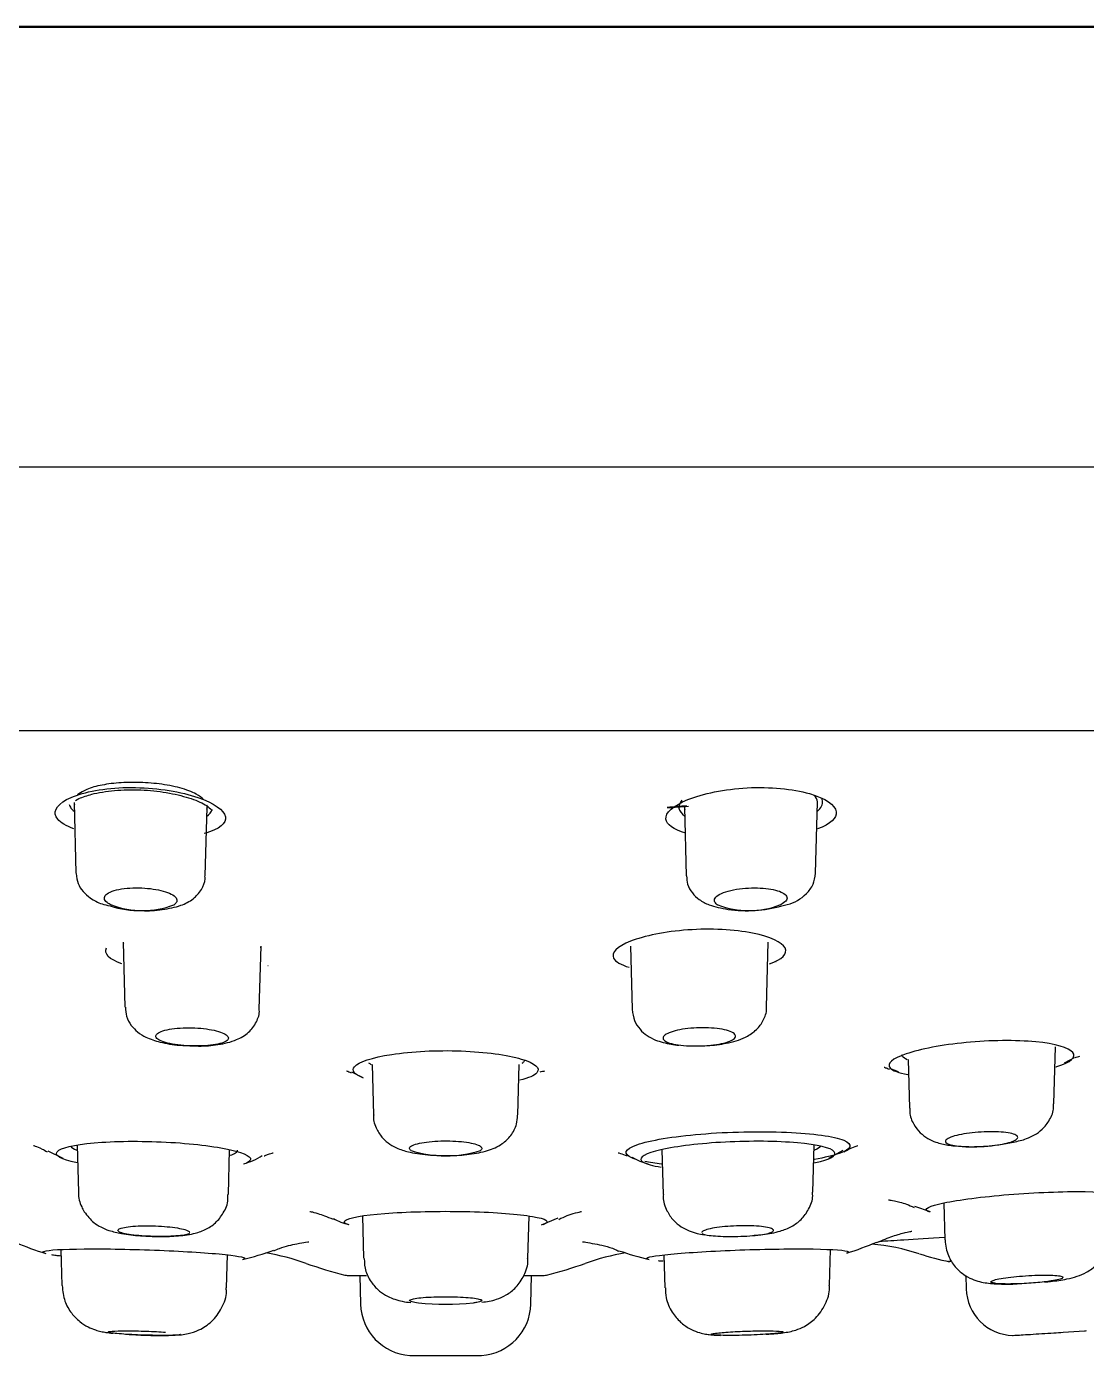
# Model space of a CAD drawing. Header units: millimetres. Extents: x -60 to 7633, y -2614 to 2146.
# Drawn here: x 874.97 to 897.12, y 1796 to 1823.77 of the extents above; entities that cross this region are included whole.
import ezdxf

# ---------------------------------------------------------------- set-up
doc = ezdxf.new("R2010")
doc.units = ezdxf.units.MM
doc.layers.get('0').update_dxf_attribs({"color": 250})

msp = doc.modelspace()

# ---------------------------------------------------------------- linework, layer by layer
at = {"linetype": 'Continuous'}
for p, q in [((806.231, 1823.751), (961.231, 1823.751)), ((961.031, 1823.766), (806.431, 1823.766)), ((804.731, 1814.566), (962.731, 1814.566)), ((818.131, 1809.058), (949.331, 1809.058)), ((875.994, 1807.6), (876.062, 1807.638)), ((875.963, 1807.557), (876.002, 1806.076)), ((875.964, 1807.539), (875.97, 1807.516)), ((878.707, 1806.021), (878.744, 1807.456)), ((878.738, 1807.414), (878.757, 1807.485)), ((888.719, 1807.457), (888.756, 1806.02)), ((888.719, 1807.436), (888.726, 1807.41)), ((891.461, 1806.077), (891.499, 1807.559)), ((876.99, 1804.64), (877.026, 1803.28)), ((876.99, 1804.627), (876.995, 1804.61)), ((879.836, 1803.238), (879.871, 1804.554)), ((879.865, 1804.52), (879.87, 1804.54)), ((887.592, 1804.554), (887.627, 1803.237)), ((887.593, 1804.54), (887.597, 1804.523)), ((890.437, 1803.281), (890.473, 1804.64)), ((896.443, 1801.262), (896.474, 1802.451)), ((882.194, 1802.084), (882.221, 1801.027)), ((885.241, 1801.027), (885.269, 1802.085)), ((893.396, 1802.185), (893.423, 1801.171)), ((896.661, 1802.119), (896.873, 1802.231)), ((881.761, 1801.926), (882.008, 1801.806)), ((893.008, 1802.003), (893.188, 1801.936)), ((893.423, 1801.171), (893.423, 1801.17)), ((876.03, 1800.395), (876.056, 1799.413)), ((891.407, 1799.413), (891.433, 1800.395)), ((875.413, 1800.278), (875.726, 1800.125)), ((879.19, 1799.366), (879.214, 1800.299)), ((888.249, 1800.299), (888.273, 1799.366)), ((891.736, 1800.125), (892.039, 1800.295)), ((893.529, 1799.122), (893.856, 1799.009)), ((894.145, 1799.186), (894.165, 1798.421)), ((881.99, 1798.918), (882.013, 1798.033)), ((885.45, 1798.033), (885.473, 1798.916)), ((885.735, 1798.735), (886.082, 1798.877)), ((875.689, 1798.216), (875.708, 1797.467)), ((891.754, 1797.467), (891.774, 1798.215)), ((879.153, 1797.419), (879.171, 1798.104)), ((888.292, 1798.103), (888.31, 1797.419)), ((881.672, 1797.676), (882.073, 1797.676)), ((881.937, 1797.676), (881.952, 1797.073)), ((885.376, 1797.676), (885.79, 1797.676)), ((885.51, 1797.073), (885.526, 1797.676)), ((894.603, 1797.671), (894.61, 1797.395)), ((879.153, 1797.419), (879.153, 1797.419)), ((891.754, 1797.467), (891.754, 1797.467)), ((896.635, 1796.488), (897.082, 1796.518)), ((897.082, 1796.518), (897.082, 1796.518)), ((882.981, 1796.004), (884.482, 1796.004))]:
    msp.add_line(p, q, dxfattribs=at)
for centre, radius, start, end in [((877.36, 1807.45), 2.153, 252.6703, 270.5629), ((877.396, 1807.178), 1.879, 249.7515, 290.2485), ((890.067, 1807.177), 1.879, 249.7501, 290.2499), ((890.021, 1808.031), 2.736, 261.8921, 285.5652), ((878.455, 1810.455), 6.43, 255.419, 255.4338), ((878.728, 1810.317), 6.299, 281.7779, 281.8556), ((888.734, 1810.422), 6.404, 258.4479, 258.4604), ((889.013, 1810.354), 6.329, 284.7888, 284.8651), ((894.509, 1811.713), 9.778, 284.0659, 284.6845), ((883.893, 1811.046), 9.295, 281.2388, 281.8697), ((894.731, 1804.269), 3.906, 264.6981, 282.8205), ((879.241, 1801.148), 1.169, 283.1241, 304.1157), ((883.731, 1802.572), 2.399, 252.4319, 287.5681), ((888.304, 1801.256), 1.299, 238.6077, 254.4341), ((881.971, 1799.914), 1.204, 240.7781, 257.2517), ((877.652, 1805.383), 7.6, 247.5041, 252.5376), ((877.652, 1805.383), 7.6, 283.9366, 289.1257), ((879.137, 1793.216), 5, 70.4058, 80.3738), ((888.326, 1793.216), 5, 99.6262, 109.5942), ((889.811, 1805.383), 7.6, 251.1304, 256.0779), ((889.811, 1805.383), 7.6, 287.6216, 292.6872), ((892.248, 1793.844), 4.5, 72.1319, 85.0574), ((883.731, 1806.123), 8.7, 250.4058, 255.9815), ((883.731, 1806.123), 8.7, 284.0185, 289.5942), ((895.891, 1805.383), 7.6, 252.7008, 257.6095), ((881.672, 1797.876), 0.2, 255.9815, 270), ((885.79, 1797.876), 0.2, 270, 284.0185), ((895.61, 1797.421), 1, 181.4298, 268.3901), ((883.052, 1797.102), 1.1, 181.5, 266.2847), ((883.731, 1802.938), 5.866, 264.4156, 275.5844), ((884.411, 1797.102), 1.1, 273.7153, 358.5), ((882.212, 2005.49), 209.5, 274.06968, 274.08127)]:
    msp.add_arc(centre, radius, start, end, dxfattribs=at)
for points, knots in [([(875.808, 1807.615), (876.04, 1807.74), (876.439, 1807.836), (877.357, 1807.887), (877.867, 1807.84), (878.671, 1807.643), (878.958, 1807.501), (879.187, 1807.223), (879.125, 1807.086), (878.836, 1806.954), (878.764, 1806.929), (878.681, 1806.906)], [0, 0, 0, 0, 0.125, 0.125, 0.25, 0.25, 0.375, 0.375, 0.5, 0.5, 0.5329119, 0.5329119, 0.5329119, 0.5329119]), ([(878.672, 1807.617), (878.634, 1807.657), (878.582, 1807.695), (878.516, 1807.731), (878.426, 1807.779), (878.309, 1807.824), (878.174, 1807.86), (878.045, 1807.895), (877.897, 1807.924), (877.742, 1807.943), (877.594, 1807.962), (877.436, 1807.973), (877.282, 1807.975), (877.133, 1807.978), (876.982, 1807.973), (876.844, 1807.96), (876.706, 1807.947), (876.576, 1807.927), (876.463, 1807.901), (876.349, 1807.874), (876.249, 1807.84), (876.172, 1807.801), (876.117, 1807.774), (876.072, 1807.744), (876.038, 1807.713)], [0.286406, 0.286406, 0.286406, 0.286406, 0.3283672, 0.3283672, 0.3283672, 0.3856363, 0.3856363, 0.3856363, 0.4402309, 0.4402309, 0.4402309, 0.4920654, 0.4920654, 0.4920654, 0.5421294, 0.5421294, 0.5421294, 0.5918714, 0.5918714, 0.5918714, 0.6427055, 0.6427055, 0.6427055, 0.6788507, 0.6788507, 0.6788507, 0.6788507]), ([(888.792, 1807.615), (889.103, 1807.74), (889.558, 1807.836), (890.506, 1807.887), (890.989, 1807.84), (891.674, 1807.643), (891.872, 1807.501), (891.911, 1807.233), (891.772, 1807.105), (891.505, 1807.004)], [0, 0, 0, 0, 0.125, 0.125, 0.25, 0.25, 0.375, 0.375, 0.4911394, 0.4911394, 0.4911394, 0.4911394]), ([(875.958, 1807.005), (875.799, 1807.065), (875.683, 1807.134), (875.512, 1807.34), (875.576, 1807.489), (875.808, 1807.615)], [0.8061492, 0.8061492, 0.8061492, 0.8061492, 0.875, 0.875, 1, 1, 1, 1]), ([(876.062, 1807.638), (876.153, 1807.673), (876.337, 1807.74), (876.8, 1807.818), (877.355, 1807.829), (877.909, 1807.772), (878.388, 1807.655), (878.719, 1807.52), (878.839, 1807.397), (878.854, 1807.399), (878.856, 1807.401)], [0, 0, 0, 0, 0.101016, 0.2304106, 0.3592241, 0.4853265, 0.6141451, 0.7490748, 0.8608757, 0.9133717, 0.9133717, 0.9133717, 0.9133717]), ([(888.747, 1806.916), (888.493, 1806.992), (888.347, 1807.095), (888.318, 1807.34), (888.482, 1807.489), (888.792, 1807.615)], [0.7690411, 0.7690411, 0.7690411, 0.7690411, 0.875, 0.875, 1, 1, 1, 1]), ([(888.666, 1807.604), (888.621, 1807.548), (888.601, 1807.493), (888.614, 1807.378), (888.654, 1807.321), (888.726, 1807.27)], [0.0723504, 0.0723504, 0.0723504, 0.0723504, 0.125, 0.125, 0.184183, 0.184183, 0.184183, 0.184183]), ([(891.499, 1807.559), (891.5, 1807.562), (891.5, 1807.566), (891.499, 1807.569), (891.498, 1807.618), (891.474, 1807.665), (891.428, 1807.709)], [0.26639916, 0.26639916, 0.26639916, 0.26639916, 0.26985359, 0.26985359, 0.26985359, 0.32007994, 0.32007994, 0.32007994, 0.32007994]), ([(891.493, 1807.367), (891.579, 1807.438), (891.619, 1807.515), (891.605, 1807.609), (891.6, 1807.627), (891.592, 1807.644)], [0.55185479, 0.55185479, 0.55185479, 0.55185479, 0.625, 0.625, 0.64163425, 0.64163425, 0.64163425, 0.64163425]), ([(875.86, 1807.517), (875.867, 1807.491), (875.88, 1807.465), (875.916, 1807.416), (875.938, 1807.394), (875.964, 1807.372)], [0.09976475, 0.09976475, 0.09976475, 0.09976475, 0.125, 0.125, 0.14738645, 0.14738645, 0.14738645, 0.14738645]), ([(876.008, 1806.073), (876.016, 1805.995), (876.031, 1805.863), (876.151, 1805.683), (876.32, 1805.54), (876.504, 1805.442), (876.655, 1805.409), (876.719, 1805.395)], [0, 0, 0, 0, 0.186758, 0.37111, 0.56687, 0.844458, 1, 1, 1, 1]), ([(877.381, 1805.298), (877.382, 1805.298), (877.517, 1805.286), (877.83, 1805.314), (878.178, 1805.387), (878.449, 1805.52), (878.627, 1805.715), (878.711, 1805.905), (878.7, 1805.997), (878.697, 1806.018)], [0, 0, 0, 0, 0.000727, 0.229545, 0.472576, 0.670273, 0.827228, 0.965875, 1, 1, 1, 1]), ([(888.765, 1806.02), (888.768, 1805.956), (888.776, 1805.833), (888.882, 1805.656), (889.039, 1805.511), (889.278, 1805.389), (889.485, 1805.348), (889.636, 1805.322)], [0, 0, 0, 0, 0.13297, 0.297608, 0.461401, 0.668252, 1, 1, 1, 1]), ([(890.756, 1805.395), (890.798, 1805.404), (890.996, 1805.448), (891.22, 1805.572), (891.425, 1805.837), (891.448, 1805.99), (891.46, 1806.076)], [0, 0, 0, 0, 0.105453, 0.566051, 0.791475, 1, 1, 1, 1]), ([(876.746, 1805.414), (876.708, 1805.432), (876.677, 1805.45), (876.653, 1805.469), (876.62, 1805.495), (876.601, 1805.523), (876.598, 1805.55), (876.594, 1805.578), (876.606, 1805.605), (876.634, 1805.631), (876.661, 1805.656), (876.704, 1805.68), (876.76, 1805.701), (876.814, 1805.72), (876.882, 1805.737), (876.957, 1805.749), (877.029, 1805.76), (877.11, 1805.768), (877.194, 1805.771), (877.274, 1805.774), (877.358, 1805.772), (877.44, 1805.767), (877.52, 1805.761), (877.6, 1805.752), (877.673, 1805.739), (877.747, 1805.726), (877.816, 1805.709), (877.875, 1805.69), (877.936, 1805.67), (877.987, 1805.648), (878.026, 1805.624), (878.067, 1805.599), (878.094, 1805.572), (878.107, 1805.545), (878.12, 1805.518), (878.117, 1805.489), (878.099, 1805.463), (878.088, 1805.446), (878.07, 1805.43), (878.047, 1805.414)], [0, 0, 0, 0, 0.06042, 0.06042, 0.06042, 0.143709, 0.143709, 0.143709, 0.229094, 0.229094, 0.229094, 0.314102, 0.314102, 0.314102, 0.39628, 0.39628, 0.39628, 0.474588, 0.474588, 0.474588, 0.549894, 0.549894, 0.549894, 0.624284, 0.624284, 0.624284, 0.70002, 0.70002, 0.70002, 0.778769, 0.778769, 0.778769, 0.861075, 0.861075, 0.861075, 0.946036, 0.946036, 0.946036, 1, 1, 1, 1]), ([(889.416, 1805.414), (889.413, 1805.416), (889.411, 1805.418), (889.408, 1805.42), (889.375, 1805.443), (889.355, 1805.469), (889.349, 1805.495), (889.344, 1805.522), (889.354, 1805.55), (889.378, 1805.577), (889.403, 1805.604), (889.444, 1805.631), (889.498, 1805.656), (889.55, 1805.68), (889.617, 1805.701), (889.693, 1805.719), (889.765, 1805.736), (889.848, 1805.75), (889.933, 1805.759), (890.014, 1805.768), (890.101, 1805.772), (890.184, 1805.772), (890.265, 1805.772), (890.346, 1805.768), (890.42, 1805.76), (890.494, 1805.752), (890.563, 1805.74), (890.621, 1805.725), (890.682, 1805.71), (890.733, 1805.691), (890.772, 1805.67), (890.813, 1805.648), (890.841, 1805.624), (890.855, 1805.599), (890.87, 1805.573), (890.869, 1805.545), (890.854, 1805.518), (890.839, 1805.49), (890.807, 1805.463), (890.762, 1805.437), (890.748, 1805.429), (890.733, 1805.422), (890.717, 1805.414)], [0, 0, 0, 0, 0.00631, 0.00631, 0.00631, 0.087366, 0.087366, 0.087366, 0.171581, 0.171581, 0.171581, 0.257165, 0.257165, 0.257165, 0.341488, 0.341488, 0.341488, 0.422431, 0.422431, 0.422431, 0.499593, 0.499593, 0.499593, 0.574356, 0.574356, 0.574356, 0.648973, 0.648973, 0.648973, 0.725579, 0.725579, 0.725579, 0.805522, 0.805522, 0.805522, 0.888893, 0.888893, 0.888893, 0.974307, 0.974307, 0.974307, 1, 1, 1, 1]), ([(890.824, 1804.516), (890.764, 1804.637), (890.52, 1804.752), (889.772, 1804.901), (889.268, 1804.927), (888.318, 1804.859), (887.879, 1804.768), (887.311, 1804.545), (887.184, 1804.416), (887.277, 1804.231), (887.39, 1804.165), (887.565, 1804.112)], [0, 0, 0, 0, 0.125, 0.125, 0.25, 0.25, 0.375, 0.375, 0.5, 0.5, 0.5798621, 0.5798621, 0.5798621, 0.5798621]), ([(877.038, 1803.28), (877.04, 1803.209), (877.046, 1803.079), (877.152, 1802.894), (877.297, 1802.749), (877.497, 1802.629), (877.767, 1802.54), (878.122, 1802.48), (878.354, 1802.474), (878.46, 1802.472)], [0, 0, 0, 0, 0.099939, 0.215332, 0.321749, 0.445068, 0.63371, 0.856579, 1, 1, 1, 1]), ([(878.46, 1802.472), (878.5, 1802.47), (878.666, 1802.462), (879.004, 1802.495), (879.329, 1802.57), (879.61, 1802.729), (879.778, 1802.953), (879.847, 1803.145), (879.833, 1803.23), (879.832, 1803.238)], [0, 0, 0, 0, 0.0553, 0.271888, 0.520888, 0.70073, 0.852422, 0.987591, 1, 1, 1, 1]), ([(887.63, 1803.235), (887.64, 1803.146), (887.66, 1803.002), (887.785, 1802.81), (887.943, 1802.676), (888.156, 1802.569), (888.37, 1802.516), (888.546, 1802.49), (888.601, 1802.484)], [0, 0, 0, 0, 0.1320152, 0.2509831, 0.3654771, 0.493088, 0.7011963, 0.7910555, 0.7910555, 0.7910555, 0.7910555]), ([(888.992, 1802.473), (889.087, 1802.473), (889.301, 1802.476), (889.686, 1802.536), (889.994, 1802.633), (890.25, 1802.813), (890.388, 1803.023), (890.45, 1803.199), (890.436, 1803.278), (890.436, 1803.281)], [0, 0, 0, 0, 0.127131, 0.335052, 0.587174, 0.739231, 0.867372, 0.995592, 1, 1, 1, 1]), ([(877.713, 1802.612), (877.7, 1802.622), (877.69, 1802.633), (877.683, 1802.644), (877.67, 1802.667), (877.672, 1802.69), (877.689, 1802.711), (877.706, 1802.733), (877.739, 1802.754), (877.785, 1802.772), (877.83, 1802.79), (877.889, 1802.806), (877.958, 1802.818), (878.024, 1802.83), (878.101, 1802.839), (878.182, 1802.844), (878.261, 1802.849), (878.345, 1802.851), (878.429, 1802.848), (878.511, 1802.846), (878.594, 1802.841), (878.672, 1802.832), (878.75, 1802.823), (878.824, 1802.811), (878.889, 1802.797), (878.955, 1802.782), (879.014, 1802.764), (879.06, 1802.746), (879.107, 1802.726), (879.143, 1802.705), (879.165, 1802.683), (879.187, 1802.661), (879.194, 1802.638), (879.187, 1802.616), (879.186, 1802.615), (879.186, 1802.613), (879.185, 1802.612)], [0, 0, 0, 0, 0.048065, 0.048065, 0.048065, 0.146456, 0.146456, 0.146456, 0.245229, 0.245229, 0.245229, 0.342301, 0.342301, 0.342301, 0.436372, 0.436372, 0.436372, 0.527599, 0.527599, 0.527599, 0.617394, 0.617394, 0.617394, 0.707669, 0.707669, 0.707669, 0.800066, 0.800066, 0.800066, 0.895386, 0.895386, 0.895386, 0.993251, 0.993251, 0.993251, 1, 1, 1, 1]), ([(879.185, 1802.612), (879.175, 1802.59), (879.152, 1802.571), (879.08, 1802.536), (879.03, 1802.52), (878.849, 1802.483), (878.685, 1802.469), (878.34, 1802.469), (878.163, 1802.482), (877.874, 1802.533), (877.767, 1802.569), (877.713, 1802.612)], [0, 0, 0, 0, 0.125, 0.125, 0.25, 0.25, 0.5, 0.5, 0.75, 0.75, 1, 1, 1, 1]), ([(889.749, 1802.611), (889.763, 1802.622), (889.773, 1802.633), (889.779, 1802.644), (889.793, 1802.666), (889.791, 1802.689), (889.774, 1802.711), (889.758, 1802.732), (889.725, 1802.753), (889.68, 1802.771), (889.635, 1802.789), (889.576, 1802.805), (889.508, 1802.818), (889.442, 1802.83), (889.365, 1802.839), (889.284, 1802.844), (889.206, 1802.849), (889.121, 1802.851), (889.038, 1802.848), (888.955, 1802.846), (888.872, 1802.841), (888.794, 1802.832), (888.716, 1802.824), (888.642, 1802.812), (888.577, 1802.797), (888.51, 1802.783), (888.451, 1802.765), (888.405, 1802.746), (888.357, 1802.727), (888.321, 1802.706), (888.299, 1802.684), (888.277, 1802.662), (888.269, 1802.639), (888.276, 1802.617), (888.276, 1802.615), (888.277, 1802.614), (888.278, 1802.612)], [0, 0, 0, 0, 0.046942, 0.046942, 0.046942, 0.145314, 0.145314, 0.145314, 0.244098, 0.244098, 0.244098, 0.341206, 0.341206, 0.341206, 0.435322, 0.435322, 0.435322, 0.526582, 0.526582, 0.526582, 0.616384, 0.616384, 0.616384, 0.706642, 0.706642, 0.706642, 0.799003, 0.799003, 0.799003, 0.894283, 0.894283, 0.894283, 0.992122, 0.992122, 0.992122, 1, 1, 1, 1]), ([(888.278, 1802.612), (888.287, 1802.59), (888.31, 1802.571), (888.383, 1802.536), (888.432, 1802.52), (888.613, 1802.483), (888.778, 1802.469), (889.122, 1802.469), (889.3, 1802.482), (889.588, 1802.533), (889.696, 1802.569), (889.749, 1802.611)], [0, 0, 0, 0, 0.125, 0.125, 0.25, 0.25, 0.5, 0.5, 0.75, 0.75, 1, 1, 1, 1]), ([(896.838, 1802.335), (896.757, 1802.432), (896.475, 1802.515), (895.65, 1802.595), (895.108, 1802.589), (894.105, 1802.492), (893.647, 1802.403), (893.061, 1802.204), (892.94, 1802.097), (893.067, 1801.955), (893.197, 1801.907), (893.388, 1801.871)], [0, 0, 0, 0, 0.125, 0.125, 0.25, 0.25, 0.375, 0.375, 0.5, 0.5, 0.5782376, 0.5782376, 0.5782376, 0.5782376]), ([(881.825, 1802.035), (881.909, 1802.134), (882.192, 1802.229), (883.014, 1802.356), (883.553, 1802.384), (884.558, 1802.346), (885.019, 1802.282), (885.604, 1802.109), (885.72, 1802.005), (885.589, 1801.852), (885.463, 1801.798), (885.279, 1801.753)], [0, 0, 0, 0, 0.125, 0.125, 0.25, 0.25, 0.375, 0.375, 0.5, 0.5, 0.5764254, 0.5764254, 0.5764254, 0.5764254]), ([(896.481, 1802.031), (896.489, 1802.034), (896.497, 1802.036), (896.795, 1802.13), (896.919, 1802.238), (896.838, 1802.335)], [0.8715912, 0.8715912, 0.8715912, 0.8715912, 0.875, 0.875, 1, 1, 1, 1]), ([(885.328, 1802.107), (885.346, 1802.121), (885.36, 1802.134), (885.38, 1802.16), (885.386, 1802.172), (885.389, 1802.184)], [0.48094379, 0.48094379, 0.48094379, 0.48094379, 0.5, 0.5, 0.51608654, 0.51608654, 0.51608654, 0.51608654]), ([(892.894, 1802.024), (892.893, 1802.025), (892.908, 1802.021), (892.969, 1801.997), (893.004, 1801.984)], [0.8423922, 0.8423922, 0.8423922, 0.8423922, 0.9256242, 1, 1, 1, 1]), ([(893.376, 1802.182), (893.331, 1802.203), (893.297, 1802.226), (893.271, 1802.261), (893.265, 1802.271), (893.262, 1802.282)], [0.46439977, 0.46439977, 0.46439977, 0.46439977, 0.5, 0.5, 0.51542692, 0.51542692, 0.51542692, 0.51542692]), ([(881.655, 1801.951), (881.655, 1801.951), (881.666, 1801.947), (881.716, 1801.925), (881.755, 1801.908)], [0.8593774, 0.8593774, 0.8593774, 0.8593774, 0.9114196, 1, 1, 1, 1]), ([(895.597, 1800.46), (895.699, 1800.481), (895.9, 1800.53), (896.166, 1800.671), (896.363, 1800.921), (896.444, 1801.124), (896.435, 1801.233), (896.432, 1801.262)], [0, 0, 0, 0, 0.236472, 0.557056, 0.748134, 0.942481, 1, 1, 1, 1]), ([(882.227, 1801.029), (882.225, 1801.016), (882.212, 1800.919), (882.279, 1800.735), (882.406, 1800.542), (882.566, 1800.408), (882.759, 1800.309), (883.017, 1800.234), (883.369, 1800.185), (883.629, 1800.182), (883.756, 1800.181)], [0, 0, 0, 0, 0.016729, 0.147896, 0.257031, 0.355911, 0.461783, 0.61591, 0.839336, 1, 1, 1, 1]), ([(883.756, 1800.181), (883.776, 1800.18), (883.926, 1800.176), (884.25, 1800.204), (884.595, 1800.266), (884.885, 1800.388), (885.102, 1800.591), (885.222, 1800.812), (885.229, 1800.956), (885.231, 1801.026)], [0, 0, 0, 0, 0.027344, 0.228681, 0.451795, 0.647478, 0.775552, 0.90597, 1, 1, 1, 1]), ([(893.434, 1801.172), (893.431, 1801.14), (893.422, 1801.029), (893.501, 1800.836), (893.639, 1800.653), (893.808, 1800.528), (894.002, 1800.444), (894.188, 1800.401), (894.317, 1800.386), (894.37, 1800.38)], [0, 0, 0, 0, 0.058636, 0.238689, 0.39052, 0.532979, 0.679718, 0.888329, 1, 1, 1, 1]), ([(887.632, 1800.128), (887.426, 1800.211), (887.464, 1800.313), (887.993, 1800.498), (888.486, 1800.58), (889.639, 1800.676), (890.295, 1800.691), (891.411, 1800.643), (891.848, 1800.581), (892.255, 1800.417), (892.219, 1800.314), (891.83, 1800.178), (891.654, 1800.136), (891.441, 1800.099)], [0, 0, 0, 0, 0.125, 0.125, 0.25, 0.25, 0.375, 0.375, 0.5, 0.5, 0.625, 0.625, 0.6844832, 0.6844832, 0.6844832, 0.6844832]), ([(895.574, 1800.474), (895.575, 1800.474), (895.576, 1800.474), (895.577, 1800.475), (895.621, 1800.492), (895.653, 1800.511), (895.671, 1800.529), (895.688, 1800.547), (895.691, 1800.565), (895.679, 1800.582), (895.666, 1800.599), (895.639, 1800.614), (895.598, 1800.628), (895.558, 1800.641), (895.504, 1800.652), (895.44, 1800.66), (895.378, 1800.668), (895.304, 1800.674), (895.226, 1800.676), (895.15, 1800.679), (895.066, 1800.678), (894.983, 1800.674), (894.901, 1800.671), (894.816, 1800.665), (894.736, 1800.656), (894.656, 1800.647), (894.579, 1800.635), (894.51, 1800.622), (894.44, 1800.609), (894.378, 1800.593), (894.327, 1800.577), (894.276, 1800.56), (894.236, 1800.542), (894.21, 1800.524), (894.185, 1800.507), (894.173, 1800.49), (894.174, 1800.474)], [0, 0, 0, 0, 0.001952, 0.001952, 0.001952, 0.09484, 0.09484, 0.09484, 0.188817, 0.188817, 0.188817, 0.28258, 0.28258, 0.28258, 0.374891, 0.374891, 0.374891, 0.465191, 0.465191, 0.465191, 0.55385, 0.55385, 0.55385, 0.64194, 0.64194, 0.64194, 0.730723, 0.730723, 0.730723, 0.821153, 0.821153, 0.821153, 0.913514, 0.913514, 0.913514, 1, 1, 1, 1]), ([(875.115, 1800.39), (875.116, 1800.39), (875.143, 1800.381), (875.251, 1800.345), (875.363, 1800.281), (875.403, 1800.258)], [0.7999891, 0.7999891, 0.7999891, 0.7999891, 0.8697759, 0.9606779, 1, 1, 1, 1]), ([(875.645, 1800.289), (875.764, 1800.364), (876.094, 1800.426), (876.995, 1800.487), (877.565, 1800.484), (878.601, 1800.414), (879.064, 1800.348), (879.629, 1800.195), (879.721, 1800.111), (879.585, 1800.029), (879.56, 1800.018), (879.529, 1800.007)], [0, 0, 0, 0, 0.125, 0.125, 0.25, 0.25, 0.375, 0.375, 0.5, 0.5, 0.5205239, 0.5205239, 0.5205239, 0.5205239]), ([(883.007, 1800.285), (883, 1800.29), (882.993, 1800.295), (882.989, 1800.301), (882.973, 1800.318), (882.971, 1800.336), (882.984, 1800.354), (882.997, 1800.371), (883.026, 1800.389), (883.067, 1800.405), (883.109, 1800.42), (883.164, 1800.435), (883.229, 1800.447), (883.293, 1800.458), (883.368, 1800.468), (883.447, 1800.475), (883.525, 1800.481), (883.61, 1800.485), (883.695, 1800.486), (883.778, 1800.487), (883.863, 1800.485), (883.942, 1800.48), (884.022, 1800.475), (884.098, 1800.467), (884.166, 1800.458), (884.234, 1800.448), (884.295, 1800.435), (884.343, 1800.422), (884.393, 1800.407), (884.431, 1800.391), (884.455, 1800.375), (884.48, 1800.358), (884.491, 1800.34), (884.487, 1800.322), (884.484, 1800.31), (884.473, 1800.297), (884.456, 1800.285)], [0, 0, 0, 0, 0.028083, 0.028083, 0.028083, 0.120621, 0.120621, 0.120621, 0.213911, 0.213911, 0.213911, 0.306672, 0.306672, 0.306672, 0.397843, 0.397843, 0.397843, 0.487108, 0.487108, 0.487108, 0.575019, 0.575019, 0.575019, 0.662689, 0.662689, 0.662689, 0.751289, 0.751289, 0.751289, 0.841593, 0.841593, 0.841593, 0.933682, 0.933682, 0.933682, 1, 1, 1, 1]), ([(891.818, 1800.289), (891.699, 1800.364), (891.369, 1800.426), (890.468, 1800.487), (889.898, 1800.484), (888.862, 1800.414), (888.398, 1800.348), (887.834, 1800.195), (887.742, 1800.111), (887.924, 1800.001), (888.056, 1799.967), (888.237, 1799.939)], [0, 0, 0, 0, 0.125, 0.125, 0.25, 0.25, 0.375, 0.375, 0.5, 0.5, 0.5696249, 0.5696249, 0.5696249, 0.5696249]), ([(892.06, 1800.26), (892.122, 1800.292), (892.243, 1800.356), (892.331, 1800.385), (892.348, 1800.39), (892.348, 1800.39)], [0, 0, 0, 0, 0.0611175, 0.1403425, 0.1870901, 0.1870901, 0.1870901, 0.1870901]), ([(894.174, 1800.474), (894.175, 1800.441), (894.229, 1800.414), (894.426, 1800.375), (894.568, 1800.365), (894.884, 1800.365), (895.056, 1800.375), (895.359, 1800.413), (895.489, 1800.441), (895.574, 1800.474)], [0, 0, 0, 0, 0.25, 0.25, 0.5, 0.5, 0.75, 0.75, 1, 1, 1, 1]), ([(876.038, 1800.025), (875.989, 1800.035), (875.943, 1800.045), (875.622, 1800.129), (875.526, 1800.214), (875.645, 1800.289)], [0.8562809, 0.8562809, 0.8562809, 0.8562809, 0.875, 0.875, 1, 1, 1, 1]), ([(879.229, 1800.186), (879.276, 1800.201), (879.312, 1800.217), (879.366, 1800.253), (879.38, 1800.273), (879.38, 1800.294)], [0.46872794, 0.46872794, 0.46872794, 0.46872794, 0.5, 0.5, 0.53500639, 0.53500639, 0.53500639, 0.53500639]), ([(879.938, 1800.171), (879.945, 1800.175), (880.031, 1800.215), (880.104, 1800.229), (880.127, 1800.235), (880.127, 1800.236)], [0, 0, 0, 0, 0.0072854, 0.0982367, 0.1558259, 0.1558259, 0.1558259, 0.1558259]), ([(887.335, 1800.237), (887.334, 1800.237), (887.364, 1800.232), (887.466, 1800.193), (887.525, 1800.171)], [0.8335161, 0.8335161, 0.8335161, 0.8335161, 0.9198497, 1, 1, 1, 1]), ([(891.424, 1800.025), (891.474, 1800.035), (891.52, 1800.045), (891.841, 1800.129), (891.937, 1800.214), (891.818, 1800.289)], [0.8562809, 0.8562809, 0.8562809, 0.8562809, 0.875, 0.875, 1, 1, 1, 1]), ([(876.059, 1799.414), (876.058, 1799.408), (876.043, 1799.31), (876.097, 1799.154), (876.156, 1799.042), (876.177, 1799.006)], [0, 0, 0, 0, 0.038553, 0.732923, 1, 1, 1, 1]), ([(877.367, 1798.503), (877.496, 1798.496), (877.729, 1798.483), (878.128, 1798.496), (878.425, 1798.532), (878.695, 1798.615), (878.927, 1798.764), (879.097, 1798.98), (879.189, 1799.201), (879.18, 1799.327), (879.177, 1799.366)], [0, 0, 0, 0, 0.144803, 0.304906, 0.487037, 0.611622, 0.724533, 0.834841, 0.956005, 1, 1, 1, 1]), ([(888.281, 1799.367), (888.279, 1799.348), (888.266, 1799.237), (888.34, 1799.035), (888.477, 1798.829), (888.645, 1798.688), (888.821, 1798.599), (888.98, 1798.551), (889.084, 1798.532), (889.134, 1798.525)], [0, 0, 0, 0, 0.0337981, 0.2166719, 0.3661792, 0.4993216, 0.6255661, 0.7580474, 0.8742824, 0.8742824, 0.8742824, 0.8742824]), ([(890.175, 1798.513), (890.243, 1798.518), (890.439, 1798.534), (890.689, 1798.584), (890.948, 1798.679), (891.171, 1798.837), (891.329, 1799.057), (891.411, 1799.271), (891.399, 1799.387), (891.397, 1799.413)], [0, 0, 0, 0, 0.104538, 0.344352, 0.511884, 0.653438, 0.800446, 0.960352, 1, 1, 1, 1]), ([(892.989, 1799.255), (892.989, 1799.255), (892.999, 1799.253), (893.094, 1799.235), (893.303, 1799.191), (893.463, 1799.122), (893.522, 1799.097)], [0.6740869, 0.6740869, 0.6740869, 0.6740869, 0.714841, 0.8256257, 0.9445896, 1, 1, 1, 1]), ([(893.847, 1798.998), (893.704, 1799.042), (893.774, 1799.103), (894.298, 1799.231), (894.759, 1799.297), (895.297, 1799.347)], [0.7529217, 0.7529217, 0.7529217, 0.7529217, 0.875, 0.875, 1, 1, 1, 1]), ([(895.297, 1799.347), (895.835, 1799.396), (896.429, 1799.426), (897.404, 1799.429), (897.781, 1799.402), (898.045, 1799.322), (898.046, 1799.28), (897.944, 1799.235)], [0, 0, 0, 0, 0.125, 0.125, 0.25, 0.25, 0.3380167, 0.3380167, 0.3380167, 0.3380167]), ([(876.177, 1799.006), (876.244, 1798.917), (876.339, 1798.795), (876.532, 1798.677), (876.724, 1798.6), (876.972, 1798.545), (877.219, 1798.51), (877.361, 1798.504), (877.367, 1798.503)], [0, 0, 0, 0, 0.205633, 0.332627, 0.477652, 0.702707, 0.989299, 1, 1, 1, 1]), ([(880.892, 1799.013), (880.892, 1799.013), (880.913, 1799.009), (881.061, 1798.973), (881.249, 1798.901), (881.376, 1798.853)], [0.7987156, 0.7987156, 0.7987156, 0.7987156, 0.845882, 0.9125096, 1, 1, 1, 1]), ([(881.671, 1798.846), (881.803, 1798.902), (882.156, 1798.952), (883.103, 1799.012), (883.697, 1799.022), (884.775, 1798.994), (885.256, 1798.957), (885.836, 1798.858), (885.923, 1798.798), (885.784, 1798.74), (885.775, 1798.736), (885.764, 1798.733)], [0, 0, 0, 0, 0.125, 0.125, 0.25, 0.25, 0.375, 0.375, 0.5, 0.5, 0.5080929, 0.5080929, 0.5080929, 0.5080929]), ([(886.093, 1798.846), (886.159, 1798.877), (886.319, 1798.95), (886.499, 1798.996), (886.566, 1799.012), (886.572, 1799.013), (886.572, 1799.013)], [0, 0, 0, 0, 0.0503382, 0.1404528, 0.2164298, 0.2358322, 0.2358322, 0.2358322, 0.2358322]), ([(876.897, 1798.593), (876.887, 1798.601), (876.882, 1798.609), (876.882, 1798.617), (876.883, 1798.63), (876.898, 1798.643), (876.927, 1798.655), (876.956, 1798.667), (877, 1798.677), (877.054, 1798.686), (877.108, 1798.694), (877.173, 1798.701), (877.246, 1798.705), (877.318, 1798.71), (877.398, 1798.712), (877.48, 1798.713), (877.561, 1798.713), (877.646, 1798.711), (877.729, 1798.706), (877.811, 1798.702), (877.892, 1798.696), (877.966, 1798.688), (878.041, 1798.68), (878.11, 1798.67), (878.168, 1798.659), (878.226, 1798.647), (878.275, 1798.635), (878.311, 1798.622), (878.337, 1798.613), (878.356, 1798.603), (878.368, 1798.593)], [0, 0, 0, 0, 0.065157, 0.065157, 0.065157, 0.174442, 0.174442, 0.174442, 0.283233, 0.283233, 0.283233, 0.390845, 0.390845, 0.390845, 0.497134, 0.497134, 0.497134, 0.602543, 0.602543, 0.602543, 0.707884, 0.707884, 0.707884, 0.813982, 0.813982, 0.813982, 0.921338, 0.921338, 0.921338, 1, 1, 1, 1]), ([(890.566, 1798.593), (890.575, 1798.6), (890.58, 1798.608), (890.581, 1798.615), (890.582, 1798.628), (890.568, 1798.641), (890.54, 1798.653), (890.513, 1798.665), (890.471, 1798.675), (890.418, 1798.684), (890.365, 1798.693), (890.3, 1798.7), (890.228, 1798.705), (890.158, 1798.709), (890.078, 1798.712), (889.996, 1798.712), (889.915, 1798.713), (889.83, 1798.711), (889.748, 1798.707), (889.665, 1798.703), (889.583, 1798.697), (889.509, 1798.689), (889.434, 1798.681), (889.364, 1798.671), (889.305, 1798.66), (889.245, 1798.649), (889.195, 1798.637), (889.158, 1798.624), (889.129, 1798.614), (889.107, 1798.604), (889.095, 1798.593)], [0, 0, 0, 0, 0.059412, 0.059412, 0.059412, 0.1687, 0.1687, 0.1687, 0.27754, 0.27754, 0.27754, 0.385227, 0.385227, 0.385227, 0.491583, 0.491583, 0.491583, 0.597022, 0.597022, 0.597022, 0.702346, 0.702346, 0.702346, 0.808389, 0.808389, 0.808389, 0.915675, 0.915675, 0.915675, 1, 1, 1, 1]), ([(878.374, 1798.555), (878.362, 1798.544), (878.335, 1798.533), (878.295, 1798.524), (878.256, 1798.516), (878.203, 1798.508), (878.141, 1798.503), (878.079, 1798.497), (878.007, 1798.493), (877.929, 1798.491), (877.853, 1798.489), (877.769, 1798.488), (877.686, 1798.49), (877.603, 1798.491), (877.517, 1798.494), (877.437, 1798.498), (877.357, 1798.503), (877.279, 1798.509), (877.21, 1798.517), (877.141, 1798.525), (877.079, 1798.535), (877.03, 1798.545), (876.98, 1798.556), (876.941, 1798.568), (876.916, 1798.581), (876.908, 1798.585), (876.902, 1798.589), (876.897, 1798.593)], [0.1087926, 0.1087926, 0.1087926, 0.1087926, 0.2176337, 0.2176337, 0.2176337, 0.3257257, 0.3257257, 0.3257257, 0.4329153, 0.4329153, 0.4329153, 0.539479, 0.539479, 0.539479, 0.6457795, 0.6457795, 0.6457795, 0.7522034, 0.7522034, 0.7522034, 0.8591214, 0.8591214, 0.8591214, 0.9668423, 0.9668423, 0.9668423, 1, 1, 1, 1]), ([(889.088, 1798.555), (889.101, 1798.544), (889.128, 1798.533), (889.167, 1798.524), (889.207, 1798.516), (889.26, 1798.508), (889.322, 1798.503), (889.384, 1798.497), (889.456, 1798.493), (889.533, 1798.491), (889.61, 1798.489), (889.693, 1798.488), (889.777, 1798.49), (889.86, 1798.491), (889.945, 1798.494), (890.026, 1798.498), (890.106, 1798.503), (890.184, 1798.509), (890.253, 1798.517), (890.322, 1798.525), (890.383, 1798.535), (890.433, 1798.545), (890.483, 1798.556), (890.522, 1798.568), (890.547, 1798.581), (890.554, 1798.585), (890.561, 1798.589), (890.566, 1798.593)], [0.1087937, 0.1087937, 0.1087937, 0.1087937, 0.2176359, 0.2176359, 0.2176359, 0.3257293, 0.3257293, 0.3257293, 0.4329205, 0.4329205, 0.4329205, 0.5394852, 0.5394852, 0.5394852, 0.6457858, 0.6457858, 0.6457858, 0.752209, 0.752209, 0.752209, 0.8591256, 0.8591256, 0.8591256, 0.9668449, 0.9668449, 0.9668449, 1, 1, 1, 1]), ([(892.744, 1798.362), (892.869, 1798.415), (893.084, 1798.507), (893.341, 1798.571), (893.457, 1798.596), (893.475, 1798.599), (893.475, 1798.599)], [0, 0, 0, 0, 0.0701986, 0.1414767, 0.1962447, 0.2391232, 0.2391232, 0.2391232, 0.2391232]), ([(892.796, 1798.387), (892.946, 1798.397), (893.116, 1798.408), (893.559, 1798.436), (893.847, 1798.454), (894.159, 1798.474)], [0.59496124, 0.59496124, 0.59496124, 0.59496124, 0.625, 0.625, 0.665531, 0.665531, 0.665531, 0.665531]), ([(894.168, 1798.418), (894.182, 1798.295), (894.209, 1798.104), (894.366, 1797.856), (894.542, 1797.696), (894.723, 1797.596), (894.895, 1797.541), (895.09, 1797.507), (895.33, 1797.492), (895.55, 1797.495), (895.672, 1797.497)], [0, 0, 0, 0, 0.15384, 0.279657, 0.386563, 0.481692, 0.569226, 0.659763, 0.838475, 1, 1, 1, 1]), ([(896.256, 1797.537), (896.298, 1797.541), (896.462, 1797.556), (896.691, 1797.594), (896.913, 1797.646), (897.132, 1797.736), (897.35, 1797.897), (897.518, 1798.137), (897.605, 1798.368), (897.592, 1798.494), (897.589, 1798.523)], [0, 0, 0, 0, 0.058013, 0.259169, 0.406469, 0.52634, 0.662715, 0.803643, 0.961613, 1, 1, 1, 1]), ([(875.378, 1798.189), (875.517, 1798.215), (875.874, 1798.23), (876.824, 1798.23), (877.415, 1798.216), (878.482, 1798.167), (878.956, 1798.133), (879.502, 1798.065), (879.592, 1798.034), (879.495, 1798.01)], [0, 0, 0, 0, 0.125, 0.125, 0.25, 0.25, 0.375, 0.375, 0.4906803, 0.4906803, 0.4906803, 0.4906803]), ([(880.138, 1798.192), (880.181, 1798.21), (880.348, 1798.281), (880.612, 1798.336), (880.816, 1798.373), (880.869, 1798.378), (880.874, 1798.379), (880.874, 1798.379)], [0, 0, 0, 0, 0.023459, 0.1060463, 0.1660218, 0.2193466, 0.2372407, 0.2372407, 0.2372407, 0.2372407]), ([(886.589, 1798.379), (886.589, 1798.379), (886.593, 1798.379), (886.642, 1798.374), (886.87, 1798.33), (887.15, 1798.281), (887.321, 1798.196), (887.349, 1798.182)], [0.7905845, 0.7905845, 0.7905845, 0.7905845, 0.8008622, 0.8534391, 0.9054046, 0.9869163, 1, 1, 1, 1]), ([(887.966, 1798.01), (887.875, 1798.033), (887.959, 1798.064), (888.47, 1798.129), (888.934, 1798.164), (889.472, 1798.189)], [0.7632927, 0.7632927, 0.7632927, 0.7632927, 0.875, 0.875, 1, 1, 1, 1]), ([(889.472, 1798.189), (890.009, 1798.215), (890.596, 1798.23), (891.557, 1798.23), (891.925, 1798.216), (892.16, 1798.177), (892.172, 1798.159), (892.111, 1798.14)], [0, 0, 0, 0, 0.125, 0.125, 0.25, 0.25, 0.323799, 0.323799, 0.323799, 0.323799]), ([(875.493, 1798.11), (875.52, 1798.106), (875.551, 1798.102), (875.612, 1798.094), (875.642, 1798.09), (875.675, 1798.087)], [0.35976559, 0.35976559, 0.35976559, 0.35976559, 0.375, 0.375, 0.387905, 0.387905, 0.387905, 0.387905]), ([(882.027, 1798.032), (882.031, 1797.932), (882.043, 1797.757), (882.176, 1797.519), (882.339, 1797.347), (882.511, 1797.237), (882.676, 1797.17), (882.836, 1797.13), (882.939, 1797.115), (883.004, 1797.107)], [0, 0, 0, 0, 0.169243, 0.341263, 0.484019, 0.610795, 0.726655, 0.850187, 1, 1, 1, 1]), ([(884.486, 1797.117), (884.594, 1797.128), (884.743, 1797.149), (885.004, 1797.26), (885.217, 1797.427), (885.379, 1797.673), (885.461, 1797.903), (885.445, 1798.018), (885.442, 1798.033)], [0, 0, 0, 0, 0.256597, 0.409376, 0.577863, 0.766804, 0.973351, 1, 1, 1, 1]), ([(894.293, 1797.968), (894.258, 1797.966), (894.239, 1797.965), (894.236, 1797.965), (894.241, 1797.965), (894.25, 1797.966)], [0.59057815, 0.59057815, 0.59057815, 0.59057815, 0.625, 0.625, 0.64432552, 0.64432552, 0.64432552, 0.64432552]), ([(895.126, 1797.539), (895.124, 1797.547), (895.133, 1797.555), (895.151, 1797.564), (895.173, 1797.574), (895.21, 1797.585), (895.257, 1797.595), (895.305, 1797.606), (895.366, 1797.616), (895.435, 1797.626), (895.503, 1797.636), (895.582, 1797.645), (895.663, 1797.652), (895.745, 1797.66), (895.831, 1797.666), (895.916, 1797.671), (896, 1797.676), (896.085, 1797.679), (896.163, 1797.681), (896.241, 1797.682), (896.315, 1797.682), (896.378, 1797.68), (896.441, 1797.678), (896.495, 1797.674), (896.536, 1797.669), (896.577, 1797.663), (896.607, 1797.657), (896.622, 1797.649), (896.637, 1797.641), (896.638, 1797.632), (896.625, 1797.622), (896.612, 1797.612), (896.584, 1797.601), (896.544, 1797.591), (896.504, 1797.58), (896.45, 1797.57), (896.387, 1797.56), (896.342, 1797.552), (896.292, 1797.546), (896.239, 1797.539)], [0, 0, 0, 0, 0.067958, 0.067958, 0.067958, 0.147984, 0.147984, 0.147984, 0.228329, 0.228329, 0.228329, 0.3086, 0.3086, 0.3086, 0.388432, 0.388432, 0.388432, 0.467658, 0.467658, 0.467658, 0.546382, 0.546382, 0.546382, 0.624925, 0.624925, 0.624925, 0.703679, 0.703679, 0.703679, 0.782946, 0.782946, 0.782946, 0.862808, 0.862808, 0.862808, 0.943089, 0.943089, 0.943089, 1, 1, 1, 1]), ([(875.716, 1797.465), (875.726, 1797.344), (875.747, 1797.15), (875.896, 1796.89), (876.069, 1796.713), (876.244, 1796.6), (876.401, 1796.535), (876.529, 1796.502), (876.644, 1796.482), (876.721, 1796.473), (876.772, 1796.467)], [0, 0, 0, 0, 0.189866, 0.356894, 0.496641, 0.616195, 0.716525, 0.797324, 0.88361, 1, 1, 1, 1]), ([(877.04, 1796.446), (877.14, 1796.44), (877.324, 1796.429), (877.653, 1796.42), (877.963, 1796.421), (878.156, 1796.429), (878.363, 1796.457), (878.601, 1796.533), (878.859, 1796.708), (879.061, 1796.986), (879.161, 1797.254), (879.144, 1797.391), (879.141, 1797.419)], [0, 0, 0, 0, 0.10215, 0.215884, 0.32947, 0.461216, 0.525589, 0.612297, 0.723824, 0.847236, 0.972742, 1, 1, 1, 1]), ([(888.326, 1797.419), (888.325, 1797.343), (888.326, 1797.172), (888.446, 1796.914), (888.623, 1796.702), (888.812, 1796.568), (888.986, 1796.491), (889.132, 1796.454), (889.256, 1796.435), (889.362, 1796.428), (889.439, 1796.425), (889.477, 1796.423)], [0, 0, 0, 0, 0.112725, 0.290937, 0.436134, 0.559668, 0.663046, 0.747495, 0.819377, 0.925303, 1, 1, 1, 1]), ([(890.432, 1796.447), (890.508, 1796.452), (890.688, 1796.465), (890.851, 1796.483), (891.058, 1796.533), (891.256, 1796.616), (891.487, 1796.786), (891.674, 1797.061), (891.765, 1797.323), (891.749, 1797.451), (891.747, 1797.469)], [0, 0, 0, 0, 0.114583, 0.307547, 0.387936, 0.48701, 0.627291, 0.801053, 0.975573, 1, 1, 1, 1]), ([(896.239, 1797.539), (896.126, 1797.525), (895.998, 1797.515), (895.743, 1797.5), (895.615, 1797.496), (895.391, 1797.496), (895.297, 1797.5), (895.199, 1797.511), (895.173, 1797.516), (895.138, 1797.526), (895.128, 1797.532), (895.126, 1797.539)], [0, 0, 0, 0, 0.25, 0.25, 0.5, 0.5, 0.75, 0.75, 0.875, 0.875, 1, 1, 1, 1]), ([(883.161, 1797.099), (883.105, 1797.106), (883.061, 1797.114), (883.03, 1797.122), (882.999, 1797.131), (882.981, 1797.14), (882.978, 1797.149), (882.975, 1797.158), (882.987, 1797.167), (883.012, 1797.175), (883.038, 1797.184), (883.078, 1797.192), (883.129, 1797.199), (883.179, 1797.206), (883.243, 1797.213), (883.313, 1797.218), (883.384, 1797.223), (883.463, 1797.226), (883.545, 1797.229), (883.626, 1797.231), (883.712, 1797.232), (883.796, 1797.231), (883.88, 1797.23), (883.963, 1797.228), (884.04, 1797.224), (884.116, 1797.22), (884.188, 1797.215), (884.249, 1797.209), (884.31, 1797.203), (884.362, 1797.196), (884.4, 1797.188), (884.439, 1797.18), (884.466, 1797.171), (884.477, 1797.163), (884.489, 1797.154), (884.487, 1797.145), (884.47, 1797.136), (884.453, 1797.127), (884.422, 1797.118), (884.379, 1797.111), (884.356, 1797.107), (884.331, 1797.103), (884.302, 1797.099)], [0, 0, 0, 0, 0.074111, 0.074111, 0.074111, 0.148335, 0.148335, 0.148335, 0.22277, 0.22277, 0.22277, 0.297244, 0.297244, 0.297244, 0.371494, 0.371494, 0.371494, 0.445354, 0.445354, 0.445354, 0.518833, 0.518833, 0.518833, 0.592107, 0.592107, 0.592107, 0.665436, 0.665436, 0.665436, 0.739058, 0.739058, 0.739058, 0.813083, 0.813083, 0.813083, 0.887448, 0.887448, 0.887448, 0.96194, 0.96194, 0.96194, 1, 1, 1, 1]), ([(876.684, 1796.488), (876.669, 1796.497), (876.696, 1796.505), (876.828, 1796.516), (876.931, 1796.518), (877.181, 1796.518), (877.328, 1796.515), (877.616, 1796.505), (877.758, 1796.497), (877.875, 1796.488)], [0, 0, 0, 0, 0.25, 0.25, 0.5, 0.5, 0.75, 0.75, 1, 1, 1, 1]), ([(878.185, 1796.444), (878.185, 1796.443), (878.184, 1796.442), (878.183, 1796.441), (878.177, 1796.437), (878.156, 1796.433), (878.122, 1796.43), (878.089, 1796.427), (878.041, 1796.425), (877.984, 1796.423), (877.927, 1796.422), (877.858, 1796.421), (877.784, 1796.421), (877.709, 1796.422), (877.627, 1796.423), (877.544, 1796.425), (877.461, 1796.426), (877.375, 1796.429), (877.292, 1796.432), (877.209, 1796.436), (877.128, 1796.44), (877.056, 1796.444), (876.983, 1796.449), (876.916, 1796.454), (876.861, 1796.459), (876.806, 1796.464), (876.762, 1796.47), (876.731, 1796.476), (876.707, 1796.48), (876.691, 1796.484), (876.684, 1796.488)], [0.2367155, 0.2367155, 0.2367155, 0.2367155, 0.2551504, 0.2551504, 0.2551504, 0.340102, 0.340102, 0.340102, 0.4249058, 0.4249058, 0.4249058, 0.5095716, 0.5095716, 0.5095716, 0.594158, 0.594158, 0.594158, 0.67875, 0.67875, 0.67875, 0.7634307, 0.7634307, 0.7634307, 0.8482534, 0.8482534, 0.8482534, 0.9332205, 0.9332205, 0.9332205, 1, 1, 1, 1]), ([(890.779, 1796.488), (890.77, 1796.483), (890.747, 1796.478), (890.71, 1796.472), (890.674, 1796.467), (890.624, 1796.461), (890.565, 1796.456), (890.506, 1796.451), (890.435, 1796.446), (890.359, 1796.441), (890.283, 1796.437), (890.2, 1796.433), (890.116, 1796.43), (890.032, 1796.427), (889.946, 1796.425), (889.863, 1796.423), (889.781, 1796.422), (889.701, 1796.421), (889.63, 1796.421), (889.559, 1796.422), (889.495, 1796.423), (889.442, 1796.425), (889.39, 1796.426), (889.348, 1796.429), (889.32, 1796.432), (889.293, 1796.436), (889.278, 1796.44), (889.278, 1796.444), (889.278, 1796.449), (889.293, 1796.454), (889.321, 1796.459), (889.349, 1796.464), (889.391, 1796.47), (889.443, 1796.476), (889.485, 1796.48), (889.534, 1796.484), (889.588, 1796.488)], [0, 0, 0, 0, 0.085051, 0.085051, 0.085051, 0.170102, 0.170102, 0.170102, 0.25515, 0.25515, 0.25515, 0.340102, 0.340102, 0.340102, 0.424906, 0.424906, 0.424906, 0.509572, 0.509572, 0.509572, 0.594158, 0.594158, 0.594158, 0.67875, 0.67875, 0.67875, 0.763431, 0.763431, 0.763431, 0.848253, 0.848253, 0.848253, 0.93322, 0.93322, 0.93322, 1, 1, 1, 1]), ([(889.588, 1796.488), (889.706, 1796.497), (889.846, 1796.505), (890.135, 1796.515), (890.282, 1796.518), (890.531, 1796.518), (890.636, 1796.515), (890.767, 1796.505), (890.794, 1796.497), (890.779, 1796.488)], [0, 0, 0, 0, 0.25, 0.25, 0.5, 0.5, 0.75, 0.75, 1, 1, 1, 1]), ([(895.577, 1796.421), (895.577, 1796.421), (895.578, 1796.421), (895.578, 1796.421), (895.581, 1796.422), (895.599, 1796.423), (895.629, 1796.425), (895.66, 1796.426), (895.705, 1796.429), (895.76, 1796.432), (895.815, 1796.436), (895.881, 1796.44), (895.954, 1796.444), (896.027, 1796.449), (896.108, 1796.454), (896.191, 1796.459), (896.274, 1796.464), (896.36, 1796.47), (896.444, 1796.476), (896.51, 1796.48), (896.575, 1796.484), (896.635, 1796.488)], [0.5000345, 0.5000345, 0.5000345, 0.5000345, 0.5095716, 0.5095716, 0.5095716, 0.594158, 0.594158, 0.594158, 0.67875, 0.67875, 0.67875, 0.7634307, 0.7634307, 0.7634307, 0.8482534, 0.8482534, 0.8482534, 0.9332205, 0.9332205, 0.9332205, 1, 1, 1, 1])]:
    msp.add_open_spline(points, degree=3, knots=knots, dxfattribs=at)
for points in [[(878.729, 1807.264), (878.795, 1807.31), (878.836, 1807.36), (878.85, 1807.413)], [(878.744, 1807.457), (878.745, 1807.47), (878.743, 1807.483), (878.741, 1807.497)], [(888.363, 1807.458), (888.496, 1807.471), (888.632, 1807.481), (888.77, 1807.489)], [(888.369, 1807.445), (888.504, 1807.458), (888.645, 1807.468), (888.803, 1807.479)], [(876.964, 1804.183), (876.698, 1804.279), (876.58, 1804.398), (876.639, 1804.516)], [(890.5, 1804.184), (890.765, 1804.279), (890.883, 1804.398), (890.824, 1804.516)], [(881.994, 1801.81), (881.82, 1801.877), (881.758, 1801.956), (881.825, 1802.035)], [(882.119, 1802.12), (882.134, 1802.107), (882.152, 1802.095), (882.173, 1802.082)], [(875.891, 1800.375), (875.911, 1800.346), (875.955, 1800.318), (876.021, 1800.291)], [(891.572, 1800.375), (891.552, 1800.346), (891.508, 1800.318), (891.442, 1800.291)], [(887.713, 1800.1), (887.683, 1800.109), (887.656, 1800.118), (887.632, 1800.128)], [(888.243, 1800.003), (888.112, 1800.018), (887.995, 1800.036), (887.895, 1800.056)], [(881.698, 1798.734), (881.594, 1798.77), (881.582, 1798.808), (881.671, 1798.846)], [(878.368, 1798.593), (878.377, 1798.586), (878.382, 1798.578), (878.382, 1798.571)], [(889.095, 1798.593), (889.086, 1798.586), (889.081, 1798.578), (889.081, 1798.571)], [(875.352, 1798.14), (875.294, 1798.158), (875.301, 1798.175), (875.378, 1798.189)], [(888.171, 1797.985), (888.203, 1797.983), (888.238, 1797.981), (888.276, 1797.979)]]:
    msp.add_open_spline(points, degree=3, dxfattribs=at)

doc.saveas('drawing.dxf')
